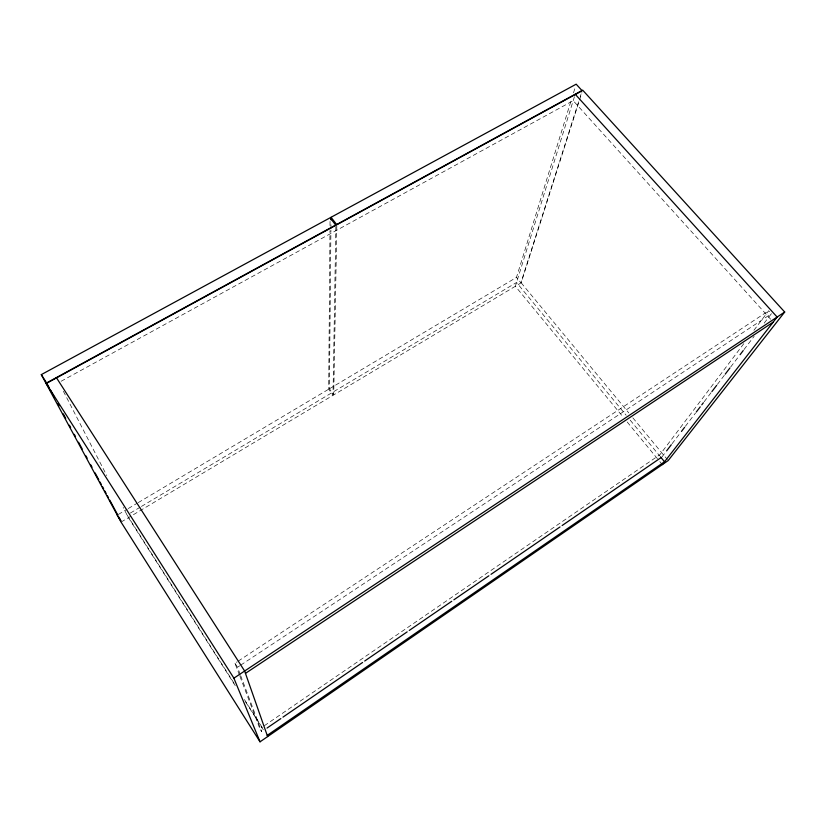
<?xml version="1.0" encoding="UTF-8"?>
<svg xmlns="http://www.w3.org/2000/svg" width="826" height="826" viewBox="0 0 826 826"><rect width="100%" height="100%" fill="white"/><g stroke="black" fill="none" stroke-linecap="round" stroke-linejoin="round"><path stroke-width="0.62" stroke-dasharray="4.13 3.1" d="M335.852 226.561L333.002 395.148L328.676 389.222L329.966 230.702M330.008 225.55L330.059 220.397M336.822 226.035L333.735 394.714L329.398 388.798L330.916 230.186M330.937 228.895L330.999 222.452M329.398 388.798L516.477 277.412L571.613 98.955M573.512 92.801L575.412 86.647M574.442 96.704L515.362 286.271L623.124 417.058M578.644 101.753L520.917 282.781L516.477 277.412M580.203 96.859L580.977 94.412M121.05 522.084L521.165 282.802L579.15 101.206M579.542 99.977L581.896 92.615M743.813 343.647L659.953 454.651L263.071 726.581M753.911 330.286L768.655 310.762L771.36 313.746L763.544 323.978M661.915 457.026L665.818 451.905M672.075 443.717L680.676 432.463M685.363 426.319L695.533 413.01M704.134 401.756L711.165 392.546M717.422 384.358L724.454 375.149M730.711 366.961L739.311 355.707M743.999 349.563L754.159 336.254M240.655 675.606L261.739 731.702L259.87 728.759L261.997 727.303M240.211 674.408L237.516 667.253L239.664 665.828M240.738 665.116L771.36 313.746M239.488 675.172L234.966 663.257L237.114 661.832M238.187 661.13L768.655 310.762M130.394 513.039L140.348 507.092M141.452 506.431L516.549 282.492L626.108 415.21M118.324 514.464L127.183 509.188M128.288 508.527L137.147 503.251M138.252 502.6L328.676 389.222M61.134 381.251L573.203 100.669L770.637 319.228M521.165 282.802L628.762 412.897M632.871 417.863L667.367 459.576M630.197 420.166L659.623 455.818M627.213 422.014L659.045 460.65M659.86 461.641L662.318 464.615M234.966 663.257L237.516 667.253M127.07 515.021L235.451 685.435M244.434 699.55L263.071 728.862M235.245 685.642L128.433 517.675L123.167 507.422M245.58 701.904L263.504 730.081M63.395 391.276L106.761 475.539M239.943 676.36L259.87 728.759"/><path stroke-width="1.24" d="M331.019 219.871L331.04 217.29L576.176 84.18L582.154 90.746L336.843 224.744L331.04 217.29M666.603 450.882L671.29 444.739M681.46 431.44L684.589 427.341M696.308 411.988L700.221 406.877M701.78 404.823L703.349 402.778M711.95 391.524L716.638 385.381M725.238 374.126L729.926 367.983M740.096 354.684L743.214 350.585M662.318 464.615L777.142 317.05L575.206 94.236M260.035 741.82L233.892 678.167L46.05 383.243L582.681 90.158L784.7 312.022L668.182 460.567L260.035 741.82L121.05 522.084L41.3 374.622L330.08 217.816L335.872 225.281L46.772 383.202L41.3 374.622M267.211 735.367L664.527 461.765L660.439 456.809M267.046 728.057L280.84 718.589M282.967 717.133L362.583 662.483M364.7 661.027L407.156 631.88M409.283 630.424L451.739 601.287M453.866 599.821L488.889 575.784M491.016 574.328L560.007 526.967M562.134 525.512L660.852 457.749M233.892 678.167L784.7 312.022M245.456 673.366L773.229 322.088M56.364 377.606L244.641 671.022L267.634 736.585M117.22 515.114L120.792 520.762M46.772 383.202L49.219 387.745M50.438 390.017L54.103 396.821M57.779 403.635L58.997 405.907M63.282 413.857L65.729 418.39M69.394 425.204L70.623 427.476M74.288 434.29L75.517 436.562M78.573 442.23L82.239 449.045M85.914 455.859L87.133 458.131M90.808 464.935L92.027 467.206M95.083 472.885L98.759 479.7M99.977 481.961L101.206 484.232M102.424 486.504L103.642 488.775M104.871 491.047L106.089 493.318M107.318 495.59L108.536 497.861M109.765 500.133L117.715 514.887M118.934 517.159L120.772 520.566"/></g></svg>
